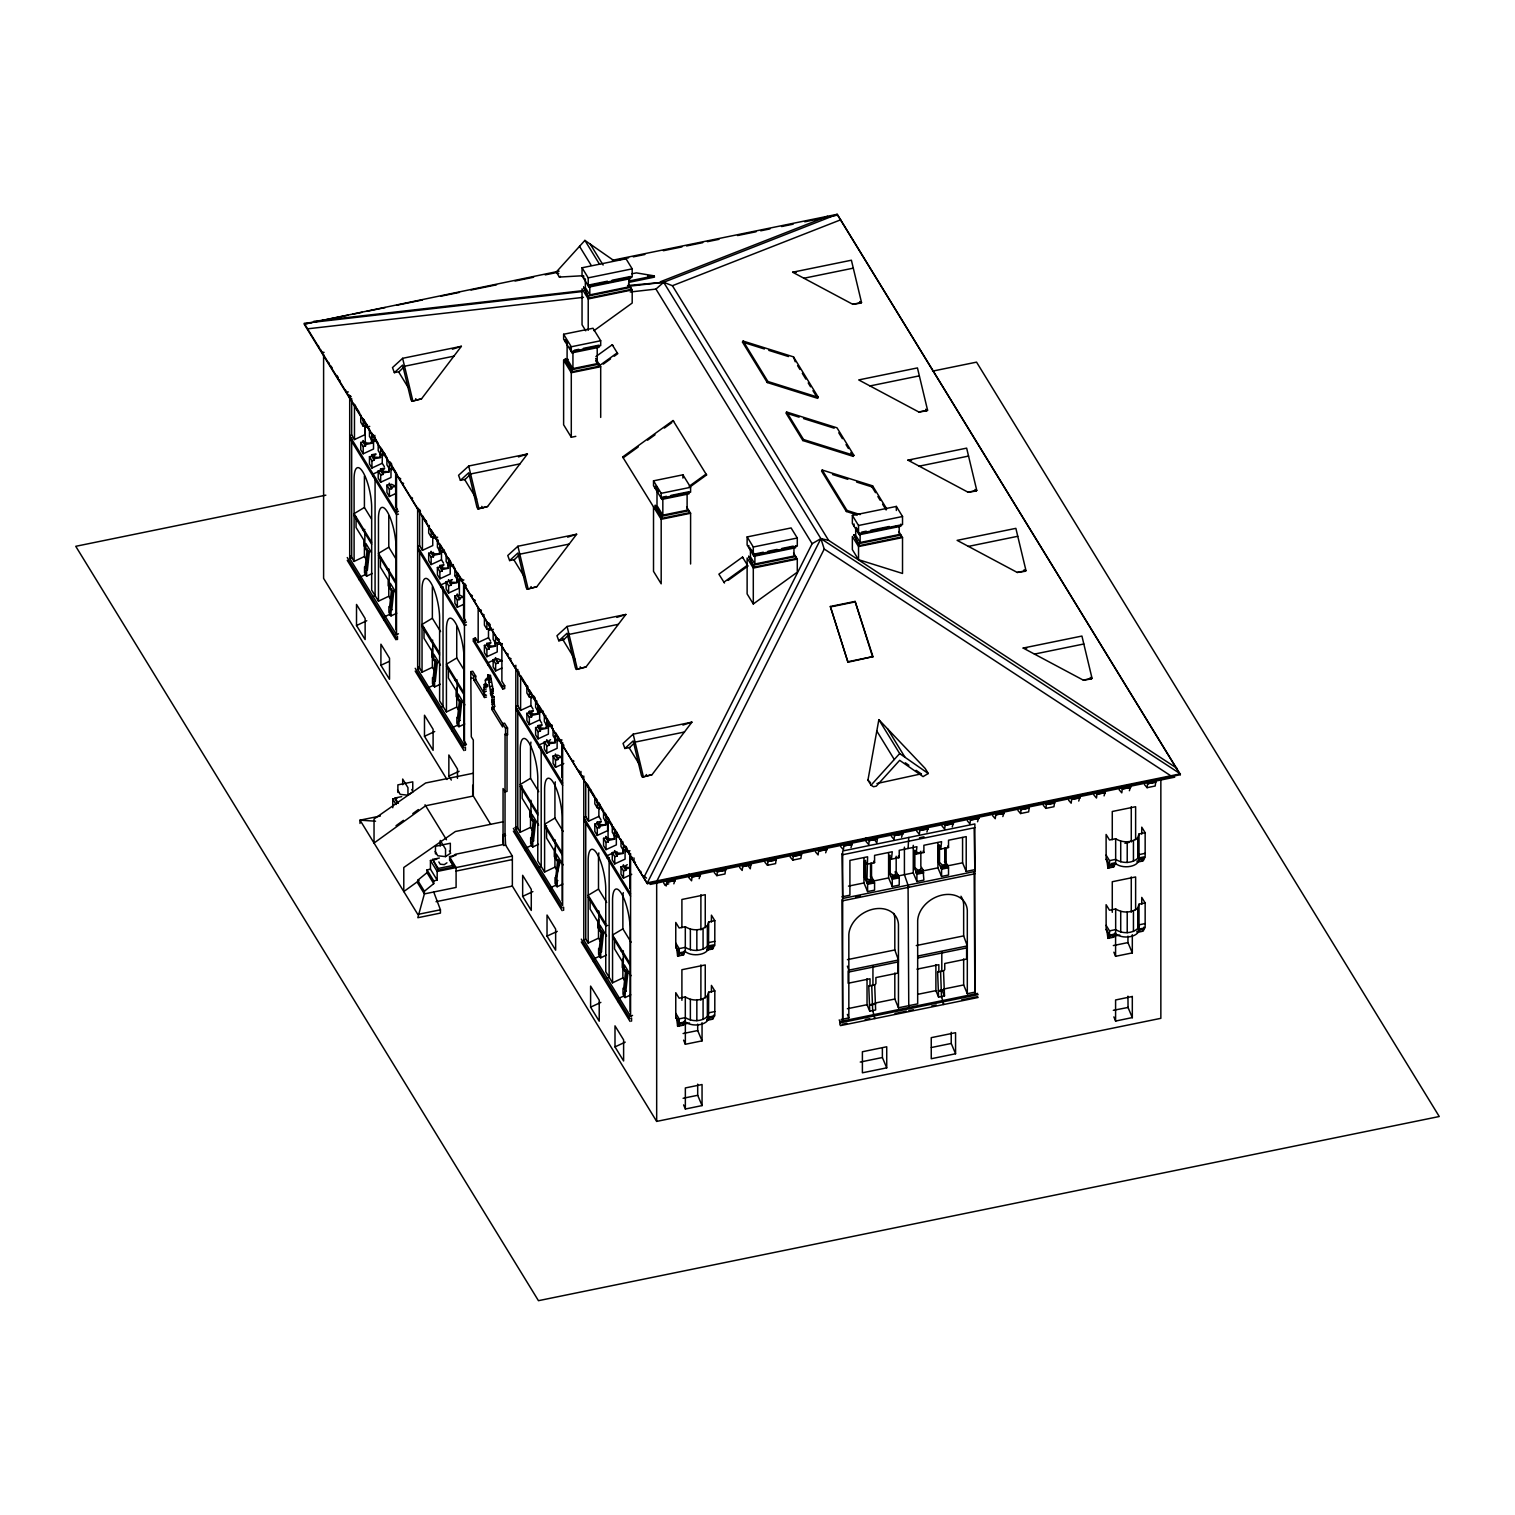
<?xml version="1.0" encoding="UTF-8"?>
<svg xmlns="http://www.w3.org/2000/svg" width="1515" height="1515" viewBox="0 0 1515 1515"><rect width="100%" height="100%" fill="white"/><g stroke="black" fill="none" stroke-linecap="round" stroke-linejoin="round"><path stroke-width="1.5" d="M492.773 693.397L490.538 693.378L492.773 693.397L492.981 688.984L490.443 675.463L487.868 674.876L487.66 677.887L489.364 677.053M365.267 566.667L367.369 570.076L365.267 566.667L367.236 548.847M367.369 570.076L369.319 552.236L368.278 550.532L365.588 575.454M389.658 606.417L391.741 609.825L389.658 606.417L391.628 588.577M391.741 609.825L393.711 591.986L392.669 590.282L389.961 615.204M433.233 677.47L435.316 680.86L433.233 677.47L435.184 659.631M432.798 642.303L432.798 658.665L436.244 661.335L433.536 686.238M435.316 680.86L437.286 663.021L436.244 661.335M457.606 717.22L459.689 720.61L457.606 717.22L459.575 699.381M457.17 682.053L457.17 698.415L460.617 701.085L457.909 725.988M459.689 720.61L461.658 702.771L460.617 701.085M531.405 837.53L533.488 840.939L531.405 837.53L533.375 819.691L529.928 817.039L529.928 810.961L522.183 798.329L522.183 788.027M533.488 840.939L535.458 823.1L533.375 819.691M555.778 877.28L557.747 859.441L559.83 862.849C555.948 879.382 554.225 879.533 557.88 880.688M599.353 948.314L601.436 951.723L599.353 948.314L601.322 930.475L597.876 927.824L597.876 921.745L590.13 909.114L590.13 898.831M601.436 951.723L603.406 933.884L601.322 930.475M623.744 988.064L625.828 991.473L623.744 988.064L625.695 970.225L622.267 967.574L622.267 961.495L614.522 948.863L614.522 938.58M625.828 991.473L627.797 973.634L625.695 970.225M867.943 780.149L878.851 719.663L925.173 768.446L928.259 773.502L923.052 776.608L899.664 760.322L876.257 786.171L873.492 786.74L871.049 785.187L867.943 780.149L870.519 782.687M490.803 693.794L487.868 674.876M920.817 868.095L920.325 869.61L917.825 870.121L914.852 867.565L914.852 850.313L917.825 852.869L920.325 852.358M945.455 863.058L944.981 864.573L942.481 865.084L939.508 862.527L939.508 845.275L938.524 845.465L938.524 862.717L941.572 869.174L941.572 876.465L948.523 875.045L948.523 867.754L945.493 861.296L945.493 848.362M707.372 925.684L708.641 921.953L714.815 920.684L714.796 945.587L708.641 946.856A12.859 7.423 0 0 1 700.1 954.336A12.859 7.423 0 0 1 685.31 951.628L679.156 952.878L675.766 947.348L675.766 922.446L679.156 927.975L685.31 926.726C691.919 930.949 701.331 930.968 707.372 925.684L707.372 946.326C701.331 951.609 691.919 951.59 685.31 947.367L679.156 948.617L675.766 943.087M707.372 946.326L708.641 942.595L714.815 941.326M707.372 995.923L708.641 992.173L714.815 990.924L714.796 1015.826L708.641 1017.076A12.859 7.423 0 0 1 700.1 1024.576A12.859 7.423 0 0 1 685.31 1021.849L679.156 1023.117L675.766 1017.569L675.766 992.685L679.156 998.215L685.31 996.946C691.919 1001.169 701.331 1001.188 707.372 995.923L707.372 1016.565C701.331 1021.849 691.919 1021.811 685.31 1017.607L679.156 1018.856L675.766 1013.327M707.372 1016.565L708.641 1012.834L714.815 1011.565M1137.746 837.7L1139.015 833.97L1145.151 832.701L1145.151 857.604L1139.015 858.853A12.859 7.423 0 0 1 1130.474 866.353A12.859 7.423 0 0 1 1115.665 863.626L1109.529 864.895L1106.139 859.365L1106.102 834.462L1109.51 839.992L1115.646 838.742C1122.274 842.927 1131.705 842.984 1137.746 837.7L1137.746 858.342C1131.705 863.626 1122.293 863.588 1115.665 859.384L1109.51 860.634L1106.102 855.104M1137.746 858.342L1139.015 854.611L1145.151 853.343M1137.746 907.94L1139.015 904.19L1145.151 902.94L1145.151 927.843L1139.015 929.093A12.859 7.423 0 0 1 1130.474 936.592A12.859 7.423 0 0 1 1115.665 933.865L1109.529 935.115L1106.139 929.585L1106.102 904.701L1109.51 910.231L1115.646 908.962C1122.274 913.166 1131.705 913.223 1137.746 907.94L1137.746 928.581C1131.705 933.846 1122.293 933.827 1115.665 929.604L1109.51 930.873L1106.102 925.343M1137.746 928.581L1139.015 924.832L1145.151 923.582M830.334 606.473L847.964 662.225L872.943 656.62L855.104 601.417L830.334 606.473L847.964 662.225M872.716 657.169L855.104 601.417M486.485 697.089L484.516 697.487L483.645 692.071L484.251 684.401L486.22 684.004M643.97 877.28L812.135 543.696L820.884 538.62L828.591 540.344L1176.985 768.313M656.942 880.859L824.236 549.036L820.884 538.62L663.665 282.282L627.532 285.521M485.33 680.121L487.849 678.663L485.33 680.121L485.823 686.958L484.251 684.401M742.483 342.106L743.107 341.064L793.5 356.877L818.289 397.309L817.664 398.35L767.272 382.538L742.483 342.106L764.393 348.98M767.272 382.538L767.897 381.496L743.107 341.064M793.5 356.877L795.224 361.782M786.607 412.004L785.982 413.046L802.855 440.562L853.248 456.375L853.892 455.333L837 427.817L786.607 412.004L803.499 439.52L853.892 455.333M802.855 440.562L803.499 439.52M886.767 508.945L872.602 485.842L822.209 470.029L821.584 471.07L846.374 511.502L857.32 514.949M846.374 511.502L846.999 510.46L822.209 470.029M875.519 492.659L871.977 486.902L872.602 485.842M394.355 372.652L402.63 365.077L410.925 399.657L411.91 401.248L421.511 398.843L461.374 346.31L402.63 358.316L392.499 367.577L394.355 372.652L399.146 371.667M460.409 480.35L468.703 472.775L476.979 507.355L477.964 508.945L487.565 506.54L527.428 454.008L468.703 466.014L458.572 475.293L460.409 480.35L465.219 479.365M509.627 560.569L517.903 552.994L526.178 587.574L527.163 589.165L536.783 586.76L576.628 534.246L517.903 546.252L507.771 555.513L509.627 560.569L514.418 559.584M558.827 640.788L567.102 633.213L575.397 667.793L576.363 669.403L585.983 666.979L625.847 614.465L567.102 626.471L556.971 635.732L558.827 640.788L563.618 639.803L562.633 638.213M624.881 748.486L633.175 740.911L641.451 775.51L642.436 777.1L652.037 774.676L691.901 722.163L633.175 734.169L623.044 743.429L624.881 748.486L629.672 747.501M848.836 972.024L898.452 961.874L897.77 960.737L897.77 973.103L875.897 977.573L875.897 983.652L874.685 985.015L875.632 1009.956L869.743 1011.168L868.777 986.227L870.008 984.864L870.008 978.785L848.135 983.254L848.135 970.888M966.608 946.667L966.608 959.033L944.754 963.502L944.754 969.581L943.523 970.945L944.489 995.885L938.58 997.097L937.634 972.157L938.846 970.774L938.846 964.695L916.973 969.164M583.54 275.692L559.376 277.075L556.289 272.018L584.904 240.393L613.518 260.334M871.049 785.187L899.664 753.561L878.851 719.663M714.266 872.602L716.86 875.632L717.542 870.481M716.86 875.632L724.984 873.966L725.496 870.046L717.39 871.712L725.647 870.311L725.647 868.834M764.886 862.243L767.48 865.273L767.991 861.353L776.267 859.971L767.991 861.353M767.48 865.273L775.585 863.626L776.267 858.475M790.186 857.073L792.781 860.103L793.311 856.183L801.568 854.782L793.311 856.183M1017.947 810.506L1020.561 813.536L1021.224 808.404M1020.561 813.536L1028.666 811.87L1029.329 806.738M1043.267 805.336L1045.861 808.366L1046.373 804.446L1054.648 803.045L1046.373 804.446M1045.861 808.366L1053.967 806.7L1054.648 801.568M1144.488 784.637L1147.082 787.667L1147.764 782.535M1147.082 787.667L1155.206 786.001L1155.869 780.869M403.71 367.198L398.748 372.084L408.217 387.518M469.764 474.896L464.802 479.782L476.638 499.079M518.982 555.134L514.002 560.02L524.663 577.366M568.182 635.353L563.201 640.239L575.037 659.517M634.236 743.051L629.274 747.937L639.917 765.302M630.24 291.997L655.957 289.081L663.665 282.282L837.189 214.316L1180.374 774.695L647.359 883.662L304.193 324.153L559.111 271.166M433.726 891.994L440.429 909.795L440.429 913.091L417.818 917.711L424.389 893.907L417.667 882.961L417.667 880.31L427.003 872.678L427.003 869.894L430.449 869.193L437.172 880.139L433.726 880.84L427.003 869.894M455.996 855.274L449.368 856.638L456.091 867.584L456.091 887.43L424.389 893.907L424.389 891.256L433.726 883.643L433.726 880.84M507.544 734.813L505.063 734.358L507.544 734.813L507.544 727.995L504.59 723.185L502.62 723.583L502.62 726.992L491.826 709.399L491.826 707.486L494.666 706.445L493.701 699.76L491.731 700.157L492.716 706.842M491.826 707.486L494.666 706.445M411.91 401.248L421.511 398.843M593.956 330.687L632.191 303.038L632.191 289.933L628.479 283.873M595.906 356.555L612.249 344.757L612.874 345.534M599.05 365.967L617.211 352.844L612.249 344.757M603.311 364.13L610.583 358.866M614.219 356.252L617.836 353.62L617.211 352.844M477.964 508.945L487.565 506.54M653.514 506.805L653.514 571.344L661.184 583.824L661.184 519.285L622.665 456.962L673.058 420.545L673.683 421.322M638.232 446.944L623.29 457.738L622.665 456.962M647.549 440.202L655.029 434.805M664.346 428.063L671.827 422.666M860.653 303.133L861.524 302.508L851.392 260.22L792.648 272.227L852.775 304.307L860.653 303.133L859.668 301.542M527.163 589.165L536.783 586.76M689.155 486.296L705.952 474.157L706.577 474.934L689.779 487.091M926.707 410.849L927.578 410.224L917.446 367.918L858.721 379.924L918.829 412.004L926.707 410.849L925.722 409.239M576.363 669.403L585.983 666.979M724.473 583.048L718.886 574.166L742.501 557.103L743.126 557.88M723.848 582.252L747.463 565.19L742.501 557.103M728.109 580.415L748.088 565.966M396.021 825.732L403.482 820.335M412.8 813.612L418.386 809.559M753.296 603.974L753.296 568.068L747.122 558.012L747.122 593.899L753.296 603.974L797.288 572.197L797.288 559.092L793.557 553.032M419.087 880.518L403.785 891.559L403.785 867.508L455.39 831.508L503.056 821.774M451.565 857.036L455.39 854.29L503.056 844.537L503.056 788.558L505.063 791.834L507.033 791.417L507.033 733.961M975.906 491.068L976.777 490.443L966.646 448.137L907.921 460.143L968.047 492.224L975.906 491.068L974.94 489.478M642.436 777.1L652.037 774.676M1025.125 571.288L1025.996 570.663L1015.864 528.356L957.12 540.363L1017.247 572.443L1025.125 571.288L1024.14 569.697M1091.179 678.985L1092.05 678.36L1081.918 636.054L1023.174 648.06L1083.301 680.14L1091.179 678.985L1090.194 677.394M559.376 277.075L560.436 276.336M375.701 454.576L373.978 455.75L374.868 457.189L380.53 457.473L374.262 458.761L371.8 454.746L375.985 453.894M384.431 468.817L382.708 469.972L383.598 471.411L389.26 471.714L382.992 472.983L380.53 468.968L384.715 468.116M443.668 565.36L441.944 566.534L442.816 567.974L448.497 568.258L442.229 569.545L439.767 565.531L443.933 564.678M452.398 579.601L450.675 580.756L451.546 582.215L457.227 582.499L450.959 583.786L448.497 579.753L450.959 585.263L448.61 585.756L446.149 581.722L448.497 581.249M490.671 643.269L488.947 644.443L489.837 645.882L495.5 646.166L489.231 647.454L486.77 643.439L490.936 642.568M397.555 790.072L400.206 794.371L407.952 795.205L413.084 791.739L411.758 789.58L412.762 789.391L412.762 781.835L397.877 784.865L397.877 792.421L398.881 792.231M533.11 711.198L531.386 712.372L532.276 713.811L537.939 714.095L531.67 715.383L529.208 711.368L533.375 710.497M541.84 725.439L540.116 726.594L541.007 728.033L546.669 728.336L540.401 729.605L537.939 725.59L542.105 724.738M550.57 739.661L548.847 740.835L549.737 742.274L555.399 742.558L549.131 743.846L546.669 739.831L549.131 745.342L546.801 745.816L544.34 741.801L546.669 741.308M435.146 851.487L437.778 855.786L445.543 856.619L450.656 853.153L449.349 851.013L450.334 850.805L450.334 843.249L435.468 846.298L435.468 853.854L436.453 853.646M446.944 862.811L444.274 864.611L440.221 864.194L438.858 861.94M601.057 821.982L599.334 823.156L600.224 824.596L605.886 824.88L599.618 826.167L597.156 822.153L601.341 821.3M627.248 864.686L625.525 865.841L626.415 867.3L629.028 867.565M364.414 475.975L364.414 507.449L354.093 513.661L371.667 542.313M388.787 515.725L388.787 547.199L378.466 553.411L396.04 582.063M432.362 586.76L432.362 618.234L422.041 624.445L439.615 653.098M456.735 626.509L456.735 657.983L446.433 664.195L464.007 692.847M530.932 742.104A26.361 7.177 78.4 0 0 530.534 746.819L530.534 778.312L520.213 784.505L537.787 813.157M555.304 781.854A26.361 7.177 78.4 0 0 554.926 786.569L554.926 818.062L544.605 824.255L562.179 852.907M598.88 852.888A26.361 7.177 78.4 0 0 598.501 857.604L598.501 889.097L588.18 895.289L605.754 923.942M623.271 892.638A26.361 7.177 78.4 0 0 622.873 897.353L622.873 928.847L612.552 935.039L630.126 963.692M398.464 633.781L396.513 634.728L349.7 558.41L351.669 557.463L351.669 437.816M350.685 555.872L354.093 561.421L364.414 556.516L364.414 547.067M365.588 574.469L359.434 577.385L359.434 580.188L360.911 579.885M364.528 566.818L364.528 572.765L366.63 576.173L372.33 573.465M373.107 596.569L375.076 595.622L375.076 478.323M354.093 561.421L354.093 478.077A26.361 7.177 78.4 0 1 362.88 471.979A26.361 7.177 78.4 0 1 371.667 506.73L371.667 590.074L378.466 601.171L388.787 596.266L388.787 584.449M389.961 614.219L383.825 617.135L383.825 619.938L385.283 619.635M388.919 606.568L388.919 612.514L391.003 615.923L396.722 613.215M456.735 688.132L456.735 707.069L446.433 711.955L446.433 628.611A26.361 7.177 78.4 0 1 455.22 622.514A26.361 7.177 78.4 0 1 464.007 657.264L464.007 740.608L466.431 744.566L464.461 745.513L417.648 669.194L419.617 668.248L419.617 550.949M418.632 666.657L422.041 672.206L432.362 667.32L432.362 648.382M433.536 685.253L427.4 688.17L427.4 690.991M432.495 677.622L432.495 683.549L434.578 686.958L440.297 684.25M441.054 707.353L443.024 706.407L443.024 586.76M457.909 725.003L451.773 727.92L451.773 730.741M456.867 717.371L456.867 723.299L458.95 726.708L464.669 724M514.854 827.663L516.823 826.736L520.213 832.284L530.534 827.379L530.534 810.809M562.633 742.464L562.633 905.572L515.82 829.254L517.789 828.326L517.789 711.008M531.708 845.313L525.572 848.249L525.572 851.051L527.05 850.748M530.667 837.681L530.667 843.628L532.75 847.018L538.469 844.309M539.226 867.413L541.196 866.485L541.196 746.819M520.213 832.284L520.213 748.94A26.361 7.177 78.4 0 1 529 742.823A26.361 7.177 78.4 0 1 537.787 777.593L537.787 860.937L544.605 872.034L554.926 867.129L554.926 848.192M556.1 885.063L549.945 887.979L549.945 890.801L551.422 890.498M555.039 877.431L555.039 883.378L557.141 886.767L562.841 884.059M632.55 1015.429L630.581 1016.357L583.786 940.039L585.737 939.111L585.737 821.793M585.737 939.111L588.18 943.069L598.501 938.164L598.501 919.245M599.656 956.116L593.52 959.033L593.52 961.836L594.997 961.533M598.614 948.466L598.614 954.412L600.716 957.821L606.417 955.094M607.193 978.198L609.144 977.27L609.144 859.952M588.18 943.069L588.18 859.725A26.361 7.177 78.4 0 1 596.967 853.608A26.361 7.177 78.4 0 1 605.754 888.377L605.754 971.721L612.552 982.818L622.873 977.914L622.873 958.995M624.047 995.866L617.893 998.783L617.893 1001.585L619.37 1001.282M623.006 988.216L623.006 994.162L625.089 997.552L630.808 994.844M356.517 625.525L356.517 604.447L365.134 618.499L365.134 639.557L356.517 625.525L366.763 620.733M380.909 665.274L380.909 644.197L389.525 658.249L389.525 679.307L380.909 665.274L389.09 661.449M424.484 736.309L424.484 715.231L433.101 729.283L433.101 750.342L424.484 736.309L434.71 731.537M451.318 780.074L448.857 776.059L459.102 771.286M522.656 896.369L522.656 875.31L531.273 889.343L531.273 910.42L522.656 896.369L532.901 891.596M547.029 936.119L547.029 915.041L555.645 929.093L555.645 950.17L547.029 936.119L557.274 931.346M590.604 1007.153L590.604 986.095L599.22 1000.127L599.22 1021.205L590.604 1007.153L600.849 1002.381M614.995 1046.903L614.995 1025.844L623.612 1039.877L623.612 1060.955L614.995 1046.903L625.222 1042.131M351.669 398.54L351.669 434.957L349.7 435.865L396.513 512.184L398.464 511.275M351.669 434.957L354.472 439.558L364.793 434.767L364.793 425.601M360.74 442.475L363.202 446.489L365.532 446.016L363.07 442.001L360.74 442.475L360.74 449.766L363.202 453.78L373.523 449.008L373.523 439.823M369.471 456.697L371.933 460.73L374.262 460.257L371.8 456.223L369.471 456.697L369.471 463.988L371.933 468.021L382.253 463.249L382.253 454.064M381.288 470.237L373.107 474.025L373.107 476.373M378.201 470.938L380.663 474.953L382.992 474.479L380.53 470.464L378.201 470.938L378.201 478.229L380.663 482.243L390.984 477.471L390.984 468.286M386.931 485.179L389.393 489.193L391.722 488.72L389.26 484.686L386.931 485.179L386.931 492.47L389.393 496.484L395.585 493.625M419.617 509.343L419.617 545.76L417.648 546.669L464.461 622.987L466.431 622.078M419.617 545.76L422.42 550.343L432.741 545.57L432.741 536.386M428.688 553.259L431.15 557.274L433.498 556.8L431.036 552.786L428.688 553.259L428.688 560.55L431.15 564.565L441.471 559.793L441.471 550.608M437.418 567.5L439.88 571.515L442.229 571.041L439.767 567.008L437.418 567.5L437.418 574.791L439.88 578.806L450.201 574.034L450.201 564.849M451.3 580.075L441.054 584.828L441.054 587.157M446.149 581.722L446.149 589.013L448.61 593.028L458.931 588.256L458.931 579.09M454.879 595.963L457.341 599.978L459.689 599.504L457.208 595.49L454.879 595.963L454.879 603.254L457.341 607.269L463.533 604.409M495.5 646.166L495.632 636.149L501.882 646.356L501.882 681.163L504.703 685.746L504.703 688.586L502.734 688.984L473.381 641.148L473.381 638.8L475.35 637.891L478.172 642.474L488.493 637.701L488.493 628.517M484.421 645.39L486.902 649.424L489.231 648.931L486.77 644.917L484.421 645.39L484.421 652.681L486.902 656.715L497.223 651.942L497.223 642.758M496.257 658.93L488.057 662.718L488.057 665.066M493.151 659.631L495.632 663.646L497.962 663.172L495.5 659.158L493.151 659.631L493.151 666.922L495.632 670.937L501.825 668.077M502.734 688.984L502.734 686.655L504.703 685.746M517.789 669.403L517.789 705.82L515.82 706.729L562.633 783.047M517.789 705.82L520.611 710.402L530.932 705.63L530.932 696.446M526.879 713.319L529.341 717.353L531.67 716.86L529.208 712.845L526.879 713.319L526.879 720.61L529.341 724.643L539.662 719.871L539.662 710.686M535.609 727.56L538.071 731.575L540.401 731.101L537.939 727.086L535.609 727.56L535.609 734.851L538.071 738.866L548.392 734.093L548.392 724.909M547.426 741.1L539.226 744.888L539.226 747.217M544.34 741.801L544.34 749.092L546.801 753.106L557.122 748.334L557.122 739.15M553.07 756.023L555.532 760.038L557.861 759.564L555.399 755.549L553.07 756.023L553.07 763.314L555.532 767.329L563.788 763.522M585.737 782.46L585.737 816.604L583.786 817.513L630.581 893.831M585.737 816.604L588.559 821.187L598.88 816.415L598.88 807.23M594.827 824.122L597.289 828.137L599.618 827.663L597.156 823.63L594.827 824.122L594.827 831.413L597.289 835.428L607.61 830.656L607.61 821.471M603.557 838.344L606.019 842.359L608.348 841.885L605.886 837.871L603.557 838.344L603.557 845.635L606.019 849.65L616.34 844.878L616.34 835.693M613.329 852.831L607.193 855.672L607.193 858.02L609.144 857.604M612.287 852.585L614.749 856.6L617.078 856.126L614.617 852.112L612.287 852.585L612.287 859.876L614.749 863.891L625.07 859.119L625.07 849.934M621.017 866.807L623.479 870.841L625.809 870.349L623.347 866.334L621.017 866.807L621.017 874.098L623.479 878.132L631.736 874.307M660.313 281.79L827.607 216.285M628.422 286.297L663.665 282.282L672.414 285.71L840.579 219.845M452.379 349.226L461.374 346.31M518.452 456.924L527.428 454.008M567.652 537.162L576.628 534.246M616.851 617.381L625.847 614.465M682.905 725.079L691.901 722.163M612.344 260.296L837.189 214.316L1180.374 774.695M306.503 323.68L311.143 322.714M322.733 320.347L348.223 315.139M352.844 314.192L362.123 312.298M366.763 311.351L385.302 307.564M396.873 305.197L422.363 299.989M440.903 296.183L459.443 292.395M471.032 290.028L496.522 284.82M515.062 281.033L533.602 277.245M545.192 274.878L556.781 272.511M619.351 259.709L628.611 257.815M633.251 256.868L644.841 254.501M663.381 250.714L681.92 246.926M686.56 245.96L702.771 242.646M707.41 241.699L719 239.332M737.54 235.545L756.08 231.757M760.719 230.81L769.98 228.916M781.57 226.549L793.159 224.182M804.749 221.815L837.189 215.168M582.044 267.776L626.017 258.781L632.191 268.856L632.191 276.942L588.218 285.937L588.218 277.851L582.044 267.776L582.044 275.863L589.013 287.092L630.524 278.608L630.524 276.488L612.079 280.256M588.218 277.851L632.191 268.856M631.869 273.798L636.376 272.889L654.215 275.863L654.442 277.131L629.672 282.207L629.464 280.919L654.215 275.863M607.458 281.203L589.013 284.971L589.013 287.092M603.595 283.324L628.858 278.154L628.858 286.884L589.808 294.876L585.358 287.642L585.358 278.911M588.956 295.88L630.619 287.358L630.619 289.498L588.956 298.019L583.616 287.149L588.956 298.019M585.737 330.8L582.044 324.759L582.044 288.854L588.218 298.928L632.191 289.933M803.897 278.249L853.286 268.155M404.543 366.251L453.932 356.158M563.618 334.266L593.028 328.263L600.697 340.742L600.697 345.647L571.288 351.65L571.288 346.765L563.618 334.266L563.618 339.171L572.064 352.825L599.031 347.314L599.031 345.174L583.313 348.393M571.288 346.765L600.697 340.742M574.318 350.23L578.806 349.321M577.348 350.874L572.935 351.764L572.935 368.581L597.213 363.619L597.213 346.802M581.76 349.965L592.801 347.711M575.814 436.339L571.288 437.267L563.618 424.787L563.618 360.229L568.144 359.32M852.775 304.307L861.524 302.508M572.064 369.641L599.031 364.13L599.031 366.251L572.064 371.762L565.284 360.703L565.284 358.563L572.064 369.641L572.064 371.762M563.618 360.229L571.288 372.728L600.697 366.706L600.697 417.42M360.74 414.959L360.74 422.174L363.202 426.207L365.532 425.715L365.532 427.268L369.717 426.416M363.07 442.001L363.07 440.505L365.532 444.52L371.8 443.251L366.138 442.948L365.248 441.509L365.248 424.257M381.704 449.16L386.931 457.663L386.931 464.878L389.393 468.892L391.722 468.419L391.722 469.972M325.839 495.178L75.75 546.309L538.45 1300.684L1439.25 1116.517L976.55 362.142L932.558 371.137M869.951 385.946L919.34 375.853M389.26 484.686L389.26 483.209L391.722 487.224L395.907 486.372M470.597 473.968L520.005 463.855M398.464 514.134L396.513 514.532L349.7 438.214M918.829 412.004L927.578 410.224M362.88 529.852L364.85 529.455M653.514 480.842L682.924 474.82L690.594 487.3L690.594 492.205L661.184 498.208L661.184 493.322L653.514 480.842L653.514 485.728L661.96 499.382L688.927 493.871L688.927 491.75L670.956 495.424M428.688 525.743L428.688 532.977L431.15 536.992L433.498 536.518L433.498 538.071L437.665 537.219M661.184 493.322L690.594 487.3M666.467 496.333L661.96 497.261L661.96 499.382M669.46 496.977L680.481 494.723M431.15 536.992L431.15 529.777L437.418 539.984L437.418 547.199L439.88 551.214L442.229 550.74L442.229 552.293M431.036 552.786L431.036 551.29L433.498 555.304L439.767 554.036L434.085 553.732L433.214 552.293M387.253 569.602L389.222 569.204M656.999 490.917L656.999 505.631L662.831 515.157L687.109 510.195L687.109 493.379M661.96 516.198L688.927 510.688L688.927 512.809L661.96 518.319L655.181 507.26L655.181 505.139L661.96 516.198L661.96 518.319M919.151 466.166L968.558 456.072M661.184 519.285L690.594 513.263L690.594 563.997M519.797 554.187L569.204 544.074M452.796 565.038L454.879 568.447L454.879 575.662L457.208 575.189M454.879 575.662L457.341 579.677L459.689 579.203L459.689 580.756L463.855 579.904M747.122 536.935L791.095 527.94L797.288 538.014L797.288 546.101L753.296 555.096L753.296 547.01L747.122 536.935L747.122 545.021L754.11 556.251L795.602 547.767L795.602 545.646M852.358 515.422L896.35 506.427L902.523 516.501L902.523 524.588L858.532 533.583L858.532 525.497L852.358 515.422L852.358 523.508L859.346 534.738L900.838 526.254L900.838 524.114M968.047 492.224L976.777 490.443M457.208 595.49L457.208 593.994L459.689 598.008L463.855 597.156M753.296 547.01L797.288 538.014M858.532 525.497L902.523 516.501M763.333 552.236L754.11 554.13L754.11 556.251M767.935 551.29L777.157 549.415M781.778 548.468L793.292 546.12M861.637 532.144L866.258 531.197M870.86 530.25L889.305 526.481M757.178 554.831L761.78 553.884M766.382 552.956L784.751 549.188M862.433 533.318L887.695 528.148M892.297 527.201L896.899 526.273M750.455 548.07L750.455 556.8L754.887 564.016L793.955 556.043L793.955 547.313M855.691 528.735L855.691 535.268L860.122 542.503L899.19 534.53L899.19 525.8M754.053 565.038L795.697 556.516L795.697 558.656L754.053 567.159L748.694 556.308L754.053 567.159M859.289 543.525L900.952 535.003L900.952 537.124L859.289 545.646L853.93 534.795L859.289 545.646M466.431 624.919L464.461 625.316L417.648 548.998M753.296 568.068L797.288 559.092M858.532 546.555L902.523 537.56L902.523 573.465L858.532 559.679L852.358 549.604L852.358 536.48L858.532 546.555L858.532 559.679M430.828 640.637L432.798 640.239M478.172 642.474L478.172 607.667L484.421 617.893L484.421 625.108L486.902 629.123L489.231 628.649L489.231 630.202L493.398 629.35M473.381 641.148L475.35 640.731L475.35 637.891M968.35 546.404L1017.758 536.291M502.128 643.572L497.962 644.424L497.962 642.871L495.632 643.364L493.151 639.33L493.151 632.115L486.902 621.908L486.902 629.123M569.015 634.406L618.404 624.313M495.5 659.158L495.5 657.661L497.962 661.676L502.128 660.824M473.305 773.256L425.639 782.99L374.035 818.99L374.035 843.041L425.639 805.772L473.305 796.019L473.305 740.059L471.298 736.782L470.786 671.656L472.737 671.259L475.71 676.088L475.71 679.496L485.292 695.12M455.22 680.386L457.17 679.989M470.786 671.656L473.74 676.485L475.71 676.088M470.786 678.474L472.737 678.076M488.474 675.86L490.443 675.463M473.74 676.485L473.74 679.894L475.71 679.496M832.36 606.568L854.877 601.966M488.701 678.72L490.652 678.303M485.879 679.061L490.652 679.156M488.947 679.989L490.917 679.591M1017.247 572.443L1025.996 570.663M488.947 682.545L490.917 682.148M485.557 685.253L487.527 684.856M485.823 685.689L487.792 685.272M484.251 687.393L487.792 686.56M490.481 686.579L492.451 686.181M484.251 689.401L486.22 688.984M491.011 689.382L492.981 688.984M484.251 691.522L486.22 691.124M483.645 692.071L485.614 691.673M491.011 691.086L492.981 690.689M490.803 691.882L492.773 691.484M484.516 695.574L486.485 695.158M490.538 693.378L494.079 696.805L494.079 699.779L491.731 700.157M490.538 694.646L492.11 697.203L494.079 696.805M492.11 702.202L494.079 701.805M492.11 704.324L494.079 703.926M520.611 710.402L520.611 675.595L526.879 685.822L526.879 693.037L529.341 697.052L531.67 696.578L531.67 698.131M491.826 709.399L493.795 709.001L505.574 728.412L505.574 735.211M517.789 708.66L515.82 709.058L562.633 785.376M529.341 697.052L529.341 689.836L535.609 700.044L535.609 707.259L538.071 711.293L540.401 710.8L540.401 712.353L537.939 708.338M505.574 728.412L507.544 727.995M848.192 661.676L872.943 656.62M562.046 739.983L557.861 740.835L557.861 739.282L555.532 739.756L553.07 735.741L553.07 728.507M1034.423 654.101L1083.812 643.989M555.399 755.549L555.399 754.053L557.861 758.068L562.046 757.216M635.069 742.104L684.477 732.01M397.271 803.272L395.074 797.988L401.721 796.625M392.764 807.741L392.764 799.049L396.968 798.197M522.183 785.982L520.213 786.38L537.787 815.032M380.36 816.017L360.021 820.164L360.021 823.459M1083.301 680.14L1092.05 678.36M594.827 798.405L594.827 803.821L597.289 807.836L599.618 807.362L599.618 808.915M505.631 845.124L505.025 834.348L503.056 834.746L503.662 845.522L505.631 845.124L512.354 856.07L512.354 886.086L656.677 1121.403L1160.85 1018.326L1160.85 780.414M546.574 825.732L544.605 826.13L562.179 854.782M503.662 835.731L505.631 835.333M585.737 819.445L583.786 819.861L630.581 896.179M449.425 858.02L453.875 866.978L438.214 870.178L432.646 859.403L439.369 858.02M430.449 869.193L430.449 860.501L436.756 859.213M553.392 840.446L555.361 840.049M432.646 859.403L438.214 868.474L453.875 865.273M430.449 860.501L437.172 871.447L512.354 856.07M605.886 824.88L606.019 814.862L612.287 825.069L612.287 832.284L614.749 836.299L617.078 835.826L617.078 837.378M876.939 783.52L921.347 773.843M456.091 871.087L512.354 859.573M605.886 837.871L605.886 836.375L608.348 840.408L614.617 839.121L608.954 838.818L608.064 837.378L608.064 822.285M629.994 850.767L625.809 851.619L625.809 850.067L623.479 850.54L621.017 846.525L621.017 839.31M614.617 852.112L614.617 850.616L617.078 854.63L623.347 853.343L617.684 853.059L616.794 851.619M436.036 901.69L512.354 886.086M623.347 866.334L623.347 864.838L625.809 868.871L629.994 868.019M440.429 909.795L417.818 914.416L360.021 820.164L375.55 821.206M650.068 884.438L1174.731 777.176M666.77 882.052L675.027 880.67L666.77 882.052L666.259 885.972L664.706 884.665L668.759 883.851M700.347 875.481L692.071 876.882L700.347 875.481L700.347 874.004M818.611 851.013L826.887 849.612L818.611 851.013L818.1 854.933L815.487 851.903M852.188 844.442L843.912 845.843L852.188 844.442L852.188 842.965M894.532 835.485L902.807 834.102L894.532 835.485L894.02 839.405L891.407 836.375M919.832 830.315L928.108 828.913L919.832 830.315L919.321 834.235L916.726 831.205M945.152 825.145L953.408 823.743L945.152 825.145L944.64 829.065L942.027 826.035M978.728 818.573L970.452 819.975L978.728 818.573L978.728 817.096M1004.028 813.404L995.753 814.786L1004.028 813.404L1004.028 811.926M1071.673 799.276L1079.949 797.875L1071.673 799.276L1071.162 803.196L1068.567 800.166M1096.993 794.106L1105.268 792.705L1096.993 794.106L1096.481 798.007L1093.868 794.977M1130.569 787.535L1122.293 788.917L1130.569 787.535L1130.569 786.039M792.781 860.103L800.905 858.437L801.568 853.305M919.472 837.738L924.017 836.81M974.865 827.682L842.681 854.725L841.98 853.589L842.681 898.471L974.865 871.447L974.164 828.838M596.967 911.5L598.917 911.083L598.917 929.528L602.364 932.18L599.656 957.101M896.179 856.278L896.179 871.371L899.228 877.829L899.228 885.12L892.259 886.54L892.259 879.249L889.21 872.792L889.21 855.558L890.195 855.35M871.523 863.474L871.523 876.409L874.572 882.866L874.572 890.157L867.603 891.577L867.603 884.287L864.573 877.848L864.573 860.596L866.788 864.213L874.572 862.584L874.572 855.369L892.259 851.752L891.445 859.175L899.228 857.547L899.228 850.313L916.916 846.696L916.083 854.119L923.885 852.491L923.885 845.275L941.572 841.658L940.739 849.082L948.523 847.453L948.523 840.238L966.21 836.621L966.21 871.428L974.164 869.799M607.723 925.419L605.754 925.817L588.18 897.164M864.573 877.848L866.94 879.912L867.603 856.789L849.915 860.406L849.915 895.195L841.98 896.823M870.538 863.683L870.538 876.617L871.523 876.409M889.21 872.792L893.168 875.159L895.668 874.647L895.195 871.58M916.083 854.119L913.867 850.502L913.867 867.754L914.852 867.565M938.524 862.717L939.508 862.527M945.493 861.296L944.508 861.505L945.89 863.758L945.89 848.665M866.788 881.465L873.738 880.026M891.445 876.409L898.395 874.988M913.867 867.754L916.083 871.371L923.052 869.951L923.885 880.082L916.916 881.503L913.261 872.886L913.261 845.332M940.739 866.334L947.708 864.914M848.476 886.124L863.948 882.961L863.948 857.717M873.132 881.086L888.604 877.924L888.604 852.68M897.789 876.049L913.261 872.886M922.427 871.011L937.918 867.849L937.918 842.586M947.083 865.974L962.574 862.811L962.574 837.549M866.788 882.942L873.738 881.522M891.445 877.905L898.395 876.484M916.083 871.371L916.083 872.867L923.052 871.447M940.739 867.83L947.708 866.41M867.603 884.287L874.572 882.866M892.259 879.249L899.228 877.829M916.083 872.867L916.916 874.212L923.885 872.792M941.572 869.174L948.523 867.754M855.653 896.88L860.217 895.952M842.681 900.8L974.865 873.776M1124.906 843.287L1129.148 842.416M621.339 951.25L623.309 950.833L623.309 969.278L626.755 971.929L624.047 996.851M675.766 947.348L679.383 951.875M1106.139 859.365L1109.624 865.841M708.622 945.89L713.641 944.868L713.565 946.989L708.357 947.727A3.75 1.023 78.4 0 1 706.899 948.845L706.899 950.132L711.936 949.11L711.936 947.822A3.75 1.023 78.4 0 0 713.395 946.705L708.357 947.727M1111.309 863.569L1114.661 862.887L1114.567 865.008L1109.359 865.747A3.75 1.023 78.4 0 1 1107.919 866.864L1107.919 868.152L1112.938 867.11L1112.938 865.841A3.75 1.023 78.4 0 0 1114.396 864.724L1109.359 865.747M679.118 953.711L684.401 952.765L679.118 953.711A3.75 1.023 78.4 0 1 677.659 954.829L677.659 956.116L682.697 955.075L682.697 953.806A3.75 1.023 78.4 0 0 684.155 952.689L684.401 950.852M1138.598 859.763L1143.901 858.835L1138.598 859.763A3.75 1.023 78.4 0 1 1137.614 861.637M1138.769 860.047L1138.863 857.945L1143.901 856.903L1143.636 858.74A3.75 1.023 78.4 0 1 1142.177 859.857L1142.177 861.145L1137.159 862.168L1137.159 860.88M847.434 959.639L894.816 949.962L894.816 918.469A26.361 20.282 -31.5 0 0 893.699 913.356M916.272 945.568L963.654 935.891L963.654 904.398A26.361 20.282 -31.5 0 0 960.965 896.236M917.673 956.079L967.309 945.928L963.654 935.891M917.673 957.953L967.309 947.803M675.766 1017.569L679.383 1022.114M1106.139 929.585L1109.624 936.062M679.118 1023.932L684.401 1023.004L679.118 1023.932A3.75 1.023 78.4 0 1 677.659 1025.068L677.659 1026.337L682.697 1025.314L682.697 1024.026A3.75 1.023 78.4 0 0 684.155 1022.909L684.401 1021.072M708.357 1017.966L713.641 1017.019L708.357 1017.966A3.75 1.023 78.4 0 1 706.899 1019.084L706.899 1020.352L711.936 1019.33M1114.661 933.107L1114.396 934.944A3.75 1.023 78.4 0 1 1112.938 936.062L1112.938 937.349L1107.919 938.372L1107.919 937.103A3.75 1.023 78.4 0 0 1109.359 935.986L1114.567 934.907M1142.177 931.365L1137.159 932.388L1137.159 931.119A3.75 1.023 78.4 0 0 1138.598 930.002L1143.806 928.922M1109.359 935.986L1114.661 935.039M1138.598 930.002L1143.901 929.055M689.533 1022.985L685.348 1023.856L685.348 1044.271L702.051 1040.862L702.051 1022.701M868.777 986.227L874.685 985.015M937.634 972.157L943.523 970.945M1119.774 935.039L1115.589 935.891L1115.589 956.306L1132.311 952.897L1132.311 934.736M683.095 1033.533L697.695 1030.56L697.695 1024.102M1113.336 945.568L1127.955 942.595L1127.955 936.137M847.358 1008.725L867.034 1004.71L867.034 978.69M875.121 1003.063L894.816 999.029L894.816 973.009M918.393 994.2L935.891 990.64L935.891 964.601M943.978 988.973L963.654 984.958L963.654 958.938M869.477 1004.805L875.367 1003.593M938.334 990.715L944.224 989.522M869.743 1005.221L875.632 1004.028M938.58 991.151L944.489 989.939M841.147 1019.5L848.836 1017.928L848.836 934.585A26.361 20.282 -31.5 0 1 873.644 909.076A26.361 20.282 -31.5 0 1 898.452 924.434L898.452 1007.778L917.673 1003.858L917.673 920.514A26.361 20.282 -31.5 0 1 942.5 895.005A26.361 20.282 -31.5 0 1 967.309 910.364L967.309 993.707L974.997 992.136M839.916 1024.765L839.916 1021.565L977.611 993.404M840.446 1022.814L978.141 994.654M842.207 1024.292L846.809 1023.364M865.16 1019.614L869.743 1018.667M895.005 1013.516L906.462 1011.168M908.773 1010.694L913.356 1009.748M931.706 1005.998L936.308 1005.07M961.552 999.9L977.611 996.624M840.446 1025.617L978.141 997.476M683.095 1098.28L697.695 1095.288L697.695 1084.134M860.255 1062.053L882.374 1057.527L882.374 1048.607M931.327 1047.528L951.231 1043.456L951.231 1032.302M1113.336 1010.316L1128.05 1007.456L1127.955 996.169M685.348 1109.018L702.051 1105.59L702.051 1084.532L685.348 1087.94L685.348 1109.018L683.606 1104.89M886.73 1067.848L862.395 1072.809L862.395 1051.751L886.73 1046.77L886.73 1067.848L882.374 1057.527M955.567 1053.758L931.252 1058.739L931.252 1037.661L955.567 1032.7L955.567 1053.758L951.231 1043.456M313.775 321.332L583.048 290.615M581.438 291.656L304.193 323.301L647.359 883.662M307.583 328.831L583.483 297.338M792.648 272.227L796.379 272.132M907.921 460.143L911.632 460.068M1023.174 648.06L1026.905 647.984M322.619 352.313L324.077 352.37M346.878 391.893L348.317 391.949M351.196 396.646L348.298 394.525M646.526 878.094L643.61 875.973M394.942 485.936L391.438 484.213M462.889 596.721L459.405 594.997L459.405 579.904M501.162 660.389L497.678 658.665M549.737 725.022L552.331 725.306M561.061 756.78L557.577 755.057M647.757 276.014L652.207 276.772M768.768 350.363L788.482 356.555M767.897 381.496L818.289 397.309M788.179 413.746L799.125 417.174M803.518 418.557L834.178 428.177M832.53 474.517L847.87 479.327M856.638 482.073L871.977 486.902M846.999 510.46L860.141 514.589M866.504 879.211L871.03 879.685L870.538 876.617M556.289 272.018L558.751 273.571M824.236 549.036L1170.792 775.794M899.664 753.561L928.259 773.502M905.307 762.803L908.905 765.302M916.102 770.321L921.499 774.07M328.225 362.464L329.304 363.24M332.164 367.918L330.724 365.873M338.281 377.519L336.841 375.455M355.665 406.209L354.207 404.164M357.464 410.129L358.525 410.906M364.528 420.697L363.089 418.632M367.406 425.374L365.948 423.31M372.349 434.388L373.41 435.165M375.209 439.066L376.288 439.842M381.307 448.989L382.367 449.766M385.246 454.443L383.787 452.398M391.779 464.291L390.34 462.227M399.695 478.115L400.755 478.892M402.554 482.793L403.615 483.569M411.512 497.412L412.572 498.189M466.355 585.851L464.897 583.805M471.373 595.016L472.434 595.793M474.252 599.694L475.312 600.47M480.35 609.617L481.41 610.394M483.209 614.295L484.27 615.071M490.368 625.013L488.909 622.949M498.265 638.838L499.325 639.614M501.143 643.515L502.204 644.292M507.222 653.457L508.282 654.234M510.101 658.135L511.161 658.911M535.174 698.055L533.716 696.01M572.822 760.416L573.901 761.193M578.465 770.434L579.525 771.211M581.343 775.112L582.404 775.888M588.483 785.812L587.044 783.766M590.301 789.732L591.361 790.508M597.365 800.299L595.906 798.235M600.243 804.976L598.785 802.912M606.246 814.767L604.788 812.703M609.106 819.445L607.667 817.38M626.907 848.059L625.449 846.014M631.547 856.96L632.607 857.736M634.406 861.637L635.467 862.414M369.319 552.236L365.891 549.585L365.891 543.506L371.421 552.52M393.711 591.986L390.264 589.335L390.264 583.256L395.794 592.27M437.286 663.021L433.839 660.37L433.839 654.291L440.486 665.123M461.658 702.771L458.212 700.119L458.212 694.04L464.859 704.873M535.458 823.1L532.011 820.448L532.011 814.35L538.658 825.183M559.83 862.849L556.403 860.198L556.403 854.1L563.031 864.932M603.406 933.884L599.978 931.233L599.978 925.154L606.606 935.967M627.797 973.634L624.35 970.982L624.35 964.904L630.997 975.717M1129.376 790.716L1130.398 787.27M1104.075 795.886L1105.098 792.44M1078.756 801.056L1079.949 796.398M1002.835 816.585L1003.877 813.138M977.535 821.755L978.557 818.308M952.234 826.925L953.257 823.478M926.915 832.095L928.108 827.436M901.614 837.265L902.807 832.606M850.994 847.624L852.017 844.177M825.694 852.793L826.717 849.347M699.154 878.662L700.176 875.216M673.853 883.832L674.876 880.404M1119.187 789.807L1121.782 792.837L1122.464 787.705M1145.151 832.701L1141.761 827.171L1141.761 834.064M1141.022 859.251L1142.177 861.145M1145.151 902.94L1141.761 897.41L1141.761 904.285M1111.783 865.216L1112.938 867.11M1107.919 868.152L1106.745 859.232M797.591 365.626L799.958 369.471M802.306 373.334L805.847 379.11M808.215 382.954L810.582 386.798M812.949 390.662L816.49 396.438M838.78 432.798L842.397 438.687M846.014 444.596L848.438 448.516M850.843 452.455L853.248 456.375M877.867 496.522L880.234 500.367M882.601 504.211L886.142 509.987M898.793 531.519L902.523 537.56M856.164 527.428L858.285 530.875M1107.919 938.372L1106.745 929.471M672.414 285.71L828.591 540.344M992.647 815.676L995.241 818.706L995.923 813.574M655.957 289.081L812.135 543.696M967.346 820.865L969.941 823.876L970.623 818.744M590.263 244.123L603.103 265.049M887.525 728.791L905.023 757.311M584.904 240.393L599.58 264.33M948.523 847.453L947.708 846.109L947.708 847.661M579.525 246.32L591.191 265.333M876.787 730.988L894.286 759.507M939.508 845.275L940.455 846.828M938.524 845.465L940.739 849.082M673.058 420.545L706.577 474.934M751.554 549.869L753.788 553.486M923.052 851.146L923.885 852.491M923.052 869.951L920.836 866.334L920.836 851.241M595.641 358.582L600.697 366.706M686.655 506.995L690.594 513.263M595.641 360.721L599.031 366.251M899.228 857.547L898.395 856.183L898.395 857.736M889.21 855.558L891.445 859.175M875.272 840.768L876.825 842.927L877.488 837.795M942.5 952.878L941.8 951.742L941.8 970.187L940.588 971.551L941.535 997.476M567.557 343.318L565.284 339.625L565.284 341.746M569.81 347.011L572.064 352.825M658.571 491.731L655.181 486.182L655.181 488.322M572.935 368.581L567.102 359.074L567.102 342.257M874.572 862.584L873.738 861.24L873.738 862.793M943.182 1003.65L943.712 1004.502L941.535 996.491M840.806 846.734L843.401 849.745L844.082 844.613M873.644 966.949L872.943 965.812L872.943 984.258L871.731 985.621L872.697 1011.244M874.344 1017.739L874.856 1018.572L872.697 1010.562M748.751 866.637L750.285 868.796L750.967 863.664M739.566 867.413L742.18 870.443L742.842 865.311M415.716 398.672L416.701 400.263M481.77 506.37L482.755 507.98M530.989 586.589L531.954 588.199M580.188 666.827L581.173 668.418M646.242 774.525L647.227 776.116M714.815 920.684L711.425 915.155L711.425 922.029M710.781 947.216L711.936 949.11M663.646 882.942L664.706 884.665M714.815 990.924L711.425 985.394L711.425 992.268M359.699 413.254L354.472 404.751L354.472 439.558M368.429 427.495L363.202 418.973L363.202 426.207M426.605 522.353L422.42 515.536L422.42 550.343M450.713 561.648L448.61 558.24L448.497 568.258M462.567 580.984L457.341 572.462L457.341 579.677M539.113 705.763L544.34 714.285L544.34 721.5L546.801 725.515L549.131 725.041L549.131 726.594L546.669 722.579M552.009 726.821L546.801 718.299L546.669 728.336M594.827 796.606L588.559 786.399L588.559 821.187M598.33 802.325L603.557 810.828L603.557 818.062L606.019 822.077L608.348 821.603L608.348 823.156M618.934 835.901L614.749 829.084L614.749 836.299M625.562 846.734L629.748 853.532L629.748 888.339M448.497 562.501L450.959 566.534L450.959 564.981L448.61 565.455L446.149 561.44L446.149 554.225L439.88 543.999L439.88 551.214M382.253 463.249L384.337 466.639M441.471 559.793L443.573 563.201M530.932 705.63L533.015 709.039M539.662 719.871L541.745 723.261M598.88 816.415L600.963 819.823M488.493 637.701L490.576 641.11M681.542 953.181L682.697 955.075M677.659 956.116L676.504 947.197M397.536 509.76L395.661 506.692L395.661 471.904L389.393 461.677L389.393 468.892M465.484 620.544L463.609 617.476L463.609 582.688M473.381 638.8L502.734 686.655M473.74 679.894L484.516 697.487M364.414 507.449L371.44 518.906M388.787 547.199L395.813 558.656M432.362 618.234L440.562 631.603M456.735 657.983L463.779 669.46M530.534 778.312L538.734 791.682M554.926 818.062L563.125 831.432M598.501 889.097L606.701 902.467M622.873 928.847L631.073 942.216M677.659 1026.337L676.504 1017.436M354.093 515.517L371.667 544.169M378.466 555.266L396.04 583.919M422.041 626.32L439.615 654.972M446.433 666.07L464.007 694.722M612.552 936.914L630.126 965.566M364.414 556.516L367.728 561.932M388.787 596.266L392.101 601.682M432.362 667.32L434.578 670.918M456.735 707.069L458.95 710.668M530.534 827.379L532.75 830.978M554.926 867.129L557.141 870.727M598.501 938.164L600.697 941.781M622.873 977.914L625.089 981.512M446.433 711.955L439.615 700.877L439.615 617.514A26.361 7.177 78.4 0 0 430.828 582.764A26.361 7.177 78.4 0 0 422.041 588.862L422.041 672.206M347.257 557.52L397.479 639.519L397.479 636.3M415.205 668.304L463.969 747.804M513.377 828.364L562.141 907.864M581.324 939.149L630.089 1018.648M347.257 560.323L396.002 639.822M415.205 671.107L463.969 750.607M513.377 831.167L562.141 910.667M581.324 941.97L630.089 1021.47M473.305 786.228L472.699 785.243L472.699 795.034L490.557 824.16M446.963 779.505L323.604 578.37L323.604 354.586M425.033 804.768L446.471 839.746M449.425 859.725L453.875 866.978M395.074 797.988L398.369 803.367M392.764 799.049L396.116 804.522M427.003 872.678L433.726 883.643M417.667 880.31L424.389 891.256M962.574 862.811L966.21 871.428M937.918 867.849L941.572 876.465M888.604 877.924L892.259 886.54M863.948 882.961L867.603 891.577M1127.955 942.595L1132.311 952.897M1113.866 952.196L1115.589 956.306M1127.955 1007.286L1132.387 1017.777M1113.866 1016.887L1115.684 1021.186M697.695 1030.56L702.051 1040.862M683.606 1040.161L685.348 1044.271M697.695 1095.288L702.051 1105.59M963.654 984.958L967.309 993.707M942.69 991.586L944.489 995.885M935.891 990.64L938.58 997.097M908.773 1007.475L908.072 886.161M894.816 999.029L898.452 1007.778M867.034 1004.71L869.743 1011.168M847.377 1014.425L848.836 1017.928M839.215 1019.898L839.916 1021.565M894.816 949.962L898.452 960.018L848.836 970.149L847.377 966.134M640.75 871.276L641.129 872.564M622.589 841.317L622.968 842.605M616.453 831.716L616.832 832.985M613.575 827.039L613.973 828.307M563.485 744.528L563.864 745.797M560.607 739.831L561.005 741.119M551.649 725.231L552.028 726.499M545.552 715.307L545.949 716.576M542.692 710.611L543.071 711.899M536.594 700.688L536.992 701.975M527.637 686.068L528.015 687.356M518.679 671.467L519.058 672.736M462.037 579.128L462.416 580.397M453.061 564.508L453.458 565.777M444.103 549.888L444.501 551.176M438.024 539.965L438.403 541.253M435.146 535.287L435.525 536.556M429.048 525.364L429.446 526.633M426.188 520.668L426.567 521.955M420.091 510.744L420.488 512.032M345.42 389.828L345.818 391.116M339.701 380.132L340.099 381.42M321.161 350.249L321.559 351.537M318.302 345.572L318.68 346.859M633.175 734.169L643.307 776.475M567.102 626.471L577.234 668.759M517.903 546.252L528.034 588.54M468.703 466.014L478.835 508.32M402.63 358.316L412.762 400.623M1143.901 927.142L1143.636 928.979A3.75 1.023 78.4 0 1 1142.651 930.835M1139.015 833.97L1139.015 858.853M1139.015 904.19L1139.015 929.093M1138.863 928.165L1138.769 930.286M1135.625 839.67L1135.625 806.719L1112.275 811.491L1112.275 839.727M1135.625 909.89L1135.625 876.958L1112.275 881.73L1112.275 912.314M1133.447 840.579L1133.447 861.221M1133.447 910.818L1133.447 931.46M1131.269 806.681L1131.269 841.98M1131.269 876.92L1131.269 912.219M1127.217 841.848L1127.217 862.508M1127.217 912.087L1127.217 932.729M1120.721 841.185L1120.721 861.827M1120.721 911.405L1120.721 932.047M1115.665 838.742L1115.665 863.626M1115.665 908.962L1115.665 933.865M1109.529 860.634L1109.529 864.895M1109.529 930.873L1109.529 935.115M1105.268 791.228L1105.268 792.705M1097.144 792.875L1097.144 794.352M1071.844 798.045L1071.844 799.541M1046.543 803.234L1046.543 804.711M974.164 872.64L974.865 993.973L974.865 823.952L842.681 850.976L842.681 1020.996L841.98 899.683M953.408 822.266L953.408 823.743M945.303 823.933L945.303 825.41M944.868 848.059L944.868 861.827M920.003 829.103L920.003 830.58M916.916 874.212L916.916 881.503M908.773 837.454L908.072 848.514M908.773 887.298L904.417 874.685L904.417 847.15M896.35 506.427L896.35 510.479M894.702 834.273L894.702 835.75M890.195 857.509L890.195 872.602M870.917 863.171L870.917 876.958M869.383 839.443L868.72 844.575L866.107 841.545L866.107 837.833M866.788 862.66L866.788 864.213M865.538 860.387L865.538 877.639M860.122 533.791L860.122 542.503M859.346 532.617L859.346 534.738M854.043 523.963L854.043 526.103M826.887 848.135L826.887 849.612M818.763 849.801L818.763 851.279M793.462 854.971L793.462 856.448M768.162 860.141L768.162 861.618M754.887 555.304L754.887 564.016M748.808 545.476L748.808 547.616M713.641 1015.107L713.395 1016.925A3.75 1.023 78.4 0 1 712.41 1018.8M708.679 921.953L708.528 948.011M708.679 992.173L708.528 1018.25M705.251 927.653L705.251 894.702L681.901 899.474L681.901 927.71M705.251 997.874L705.251 964.941L681.901 969.714L681.901 1000.298M703.074 928.581L703.074 949.223M703.074 998.802L703.074 1019.444M700.896 894.683L700.896 929.964M700.896 964.904L700.896 1000.203M696.843 929.85L696.843 950.492M696.843 1000.07L696.843 1020.712M692.241 875.67L691.56 880.802L688.965 877.772L688.965 874.041M690.367 929.168L690.367 949.81M690.367 999.408L690.367 1020.049M685.31 926.726L685.31 951.628M685.31 996.946L685.31 1021.849M682.924 474.82L682.924 478.096M679.156 948.617L679.288 953.995M679.156 1018.856L679.288 1024.216M675.027 879.173L675.027 880.67M666.922 880.84L666.922 882.317M662.831 498.34L662.831 515.157M656.734 486.751L656.734 488.872M656.677 883.491L656.677 1121.403M634.028 857.963L634.028 860.369M631.566 1017.947L631.566 1021.167M630.581 853.551L630.581 1016.357M630.126 1011.471L630.126 928.127A26.361 7.177 78.4 0 0 621.339 893.358A26.361 7.177 78.4 0 0 612.552 899.474L612.552 982.818M625.809 868.871L625.809 870.349M625.089 991.624L625.089 997.552M623.479 845.124L623.347 853.343M623.479 870.841L623.479 878.132M623.006 848.476L623.006 852.793M617.078 854.63L617.078 856.126M614.749 856.6L614.749 863.891M614.617 834.803L614.617 839.121M614.276 832.076L614.276 838.553M608.348 840.408L608.348 841.885M606.019 842.359L606.019 849.65M605.545 820.013L605.545 824.312M600.716 951.875L600.716 957.821M599.618 826.167L599.618 827.663M597.289 800.621L597.289 807.836M597.156 822.153L597.156 823.63M597.289 828.137L597.289 835.428M589.808 286.146L589.808 294.876M588.218 298.928L588.218 330.327M583.711 276.336L583.711 278.457M583.786 776.059L583.786 940.039M580.946 771.438L580.946 773.843M571.288 372.728L571.288 437.267M563.618 907.163L563.618 910.364M562.179 900.686L562.179 817.343A26.361 7.177 78.4 0 0 553.392 782.573A26.361 7.177 78.4 0 0 544.605 788.671L544.605 872.034M561.781 777.555L561.781 742.748L555.532 732.54L555.399 742.558M557.861 758.068L557.861 759.564M557.141 880.84L557.141 886.767M556.1 886.067L558.789 861.145L555.361 858.494L555.361 842.113M555.532 760.038L555.532 767.329M555.039 735.533L555.039 741.99M554.301 856.789L554.301 850.71L546.574 838.079L546.574 827.777M549.131 743.846L549.131 745.342M546.801 745.816L546.801 753.106M546.309 723.45L546.309 727.768M540.401 729.605L540.401 731.101M538.071 704.077L538.071 711.293M538.071 731.575L538.071 738.866M537.939 707.638L537.939 714.095M537.939 725.59L537.939 727.086M537.579 709.209L537.579 713.527M532.75 841.09L532.75 847.018M531.67 715.383L531.67 716.86M531.708 846.317L534.416 821.395L530.97 818.744L530.97 800.299M529.208 711.368L529.208 712.845M529.341 717.353L529.341 724.643M515.82 665.274L515.82 829.254M505.063 734.358L505.025 834.348M497.962 661.676L497.962 663.172M495.632 663.646L495.632 670.937M495.14 641.281L495.14 645.598M493.795 707.088L493.795 709.001M492.508 692.98L492.508 694.249M492.11 697.203L492.11 700.195M489.231 647.454L489.231 648.931M487.394 677.451L487.394 680.008M486.902 649.424L486.902 656.715M486.77 643.439L486.77 644.917M465.427 747.103L465.427 750.304M464.461 583.824L464.461 745.513M459.689 598.008L459.689 599.504M458.95 720.761L458.95 726.708M457.341 599.978L457.341 607.269M457.473 778.388L457.473 769.033L448.857 754.981L448.857 776.059M457.227 578.181L457.227 582.499M456.867 577.613L456.867 581.93M456.129 696.711L456.129 690.632L448.383 678.019L448.383 667.717M450.959 583.786L450.959 585.263M448.61 585.756L448.61 593.028M448.137 563.391L448.137 567.689M445.543 856.619L445.543 849.063L440.259 840.465L440.259 846.146M442.229 569.545L442.229 571.041M439.88 571.515L439.88 578.806M439.767 547.559L439.767 554.036M439.767 565.531L439.767 567.008M439.407 546.991L439.407 553.467M438.214 868.474L438.214 870.178M437.172 871.447L437.172 880.139M434.578 681.011L434.578 686.958M433.498 555.304L433.498 556.8M431.756 656.98L431.756 650.882L424.011 638.27L424.011 627.968M431.15 557.274L431.15 564.565M417.648 507.506L417.648 669.194M407.952 795.205L407.952 787.649L402.687 779.051L402.687 784.713M396.513 473.04L396.513 634.728M396.04 629.823L396.04 546.479A26.361 7.177 78.4 0 0 387.253 511.729A26.361 7.177 78.4 0 0 378.466 517.827L378.466 601.171M391.722 487.224L391.722 488.72M391.003 609.977L391.003 615.923M389.393 489.193L389.393 496.484M389.26 467.396L389.26 471.714M389.222 571.25L389.222 587.631M388.919 466.828L388.919 471.146M388.181 585.926L388.181 579.847L380.435 567.216L380.435 556.933M382.992 455.75L382.992 454.197L380.663 454.67L378.201 450.637L378.201 443.422L371.933 433.214L371.8 443.251M382.992 472.983L382.992 474.479M380.663 447.455L380.53 457.473M380.53 468.968L380.53 470.464M380.663 474.953L380.663 482.243M380.189 452.606L380.189 456.905M374.83 435.373L374.83 437.778M374.262 441.509L374.262 439.956L371.933 440.429L369.471 436.415L369.471 429.2M374.262 458.761L374.262 460.257M371.8 454.746L371.8 456.223M371.933 460.73L371.933 468.021M371.459 436.206L371.459 442.683M366.63 570.227L366.63 576.173M365.532 444.52L365.532 446.016M364.85 531.5L364.85 547.881M363.808 546.176L363.808 540.097L356.063 527.485L356.063 517.183M363.202 446.489L363.202 453.78M349.7 395.585L349.7 558.41M820.884 538.62L647.359 882.809L1180.374 773.843L820.884 538.62M750.796 864.876L742.691 866.542L750.796 864.876M877.337 839.007L869.231 840.655L877.337 839.007M1029.177 807.968L1021.072 809.616L1029.177 807.968M1155.718 782.1L1147.612 783.747L1155.718 782.1M1132.311 996.491L1115.589 999.976L1115.589 1021.053L1132.311 1017.569L1132.311 996.491"/></g></svg>
